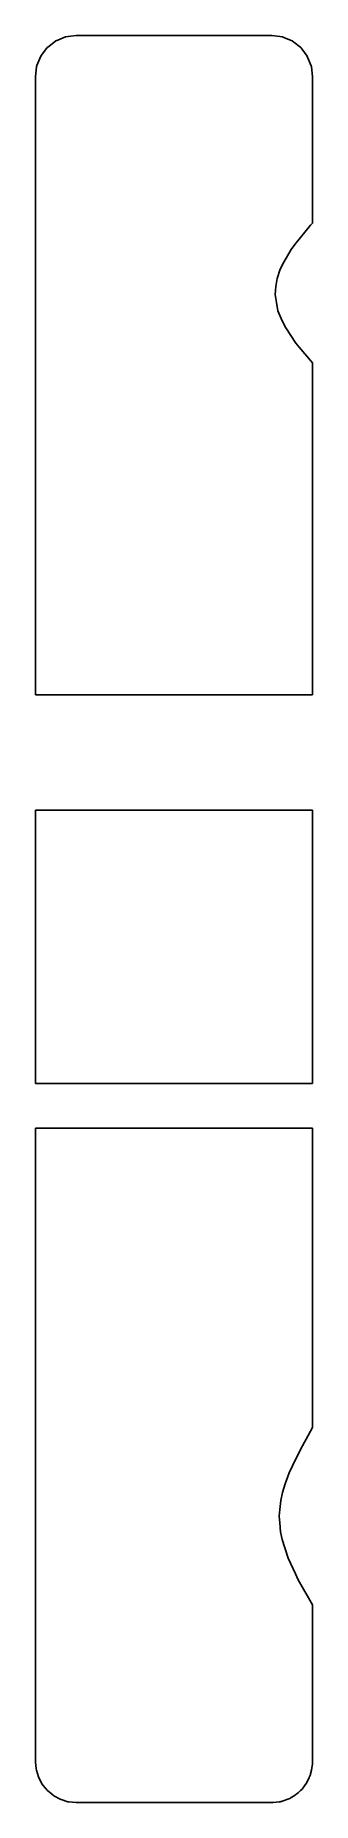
# Model space of a CAD drawing. Header units: metres. Extents: x 2.4 to 16, y -16 to 70.7.
import ezdxf

# ---------------------------------------------------------------- set-up
doc = ezdxf.new("R2010")
doc.units = ezdxf.units.M

msp = doc.modelspace()

# ---------------------------------------------------------------- linework, layer by layer
for p, q in [((3.056, 70.152), (3.4, 70.42)), ((3.4, 70.42), (3.501, 70.462)), ((3.501, 70.462), (3.882, 70.622)), ((3.882, 70.622), (4.002, 70.638)), ((4.002, 70.638), (4.4, 70.691)), ((4.4, 70.691), (6.686, 70.691)), ((6.686, 70.691), (14, 70.691)), ((14, 70.691), (14.123, 70.675)), ((14.123, 70.675), (14.518, 70.622)), ((14.518, 70.622), (14.627, 70.576)), ((14.627, 70.576), (15, 70.42)), ((15, 70.42), (15.083, 70.355)), ((15.083, 70.355), (15.414, 70.098)), ((2.477, 69.212), (2.668, 69.678)), ((2.668, 69.678), (2.704, 69.726)), ((2.704, 69.726), (2.986, 70.098)), ((2.986, 70.098), (3.056, 70.152)), ((15.414, 70.098), (15.465, 70.03)), ((15.465, 70.03), (15.732, 69.678)), ((15.732, 69.678), (15.754, 69.626)), ((15.754, 69.626), (15.932, 69.19)), ((2.4, 68.653), (2.465, 69.166)), ((2.4, 68.154), (2.4, 68.653)), ((2.465, 69.166), (2.468, 69.19)), ((2.468, 69.19), (2.477, 69.212)), ((15.932, 69.19), (15.935, 69.166)), ((15.935, 69.166), (16, 68.653)), ((16, 68.653), (16, 68.03)), ((2.4, 65.259), (2.4, 68.154)), ((16, 68.03), (16, 67.349)), ((16, 67.349), (16, 61.487)), ((2.4, 63.784), (2.4, 65.259)), ((2.4, 63.209), (2.4, 63.784)), ((2.4, 62.335), (2.4, 63.209)), ((2.4, 61.734), (2.4, 62.335)), ((2.4, 61.143), (2.4, 61.734)), ((2.4, 60.753), (2.4, 61.143)), ((2.4, 60.441), (2.4, 60.753)), ((15.902, 61.388), (15.132, 60.428)), ((16, 61.487), (15.902, 61.388)), ((2.4, 59.865), (2.4, 60.441)), ((2.4, 59.648), (2.4, 59.865)), ((14.951, 60.195), (14.582, 59.566)), ((15.132, 60.428), (14.951, 60.195)), ((2.4, 59.045), (2.4, 59.648)), ((2.4, 58.885), (2.4, 59.045)), ((14.414, 59.219), (14.258, 58.765)), ((14.582, 59.566), (14.414, 59.219)), ((2.4, 58.737), (2.4, 58.885)), ((2.4, 58.143), (2.4, 58.737)), ((2.4, 58.012), (2.4, 58.143)), ((14.193, 58.372), (14.16, 57.985)), ((14.258, 58.765), (14.193, 58.372)), ((2.4, 57.42), (2.4, 58.012)), ((2.4, 57.279), (2.4, 57.42)), ((2.4, 56.714), (2.4, 57.279)), ((14.16, 57.985), (14.225, 57.598)), ((14.225, 57.598), (14.297, 57.19)), ((2.4, 56.244), (2.4, 56.714)), ((14.297, 57.19), (14.512, 56.689)), ((14.512, 56.689), (14.68, 56.344)), ((14.68, 56.344), (15.177, 55.599)), ((2.4, 55.907), (2.4, 56.244)), ((2.4, 51.468), (2.4, 55.907)), ((15.177, 55.599), (15.333, 55.398)), ((15.333, 55.398), (16, 54.636)), ((16, 54.636), (16, 51.748)), ((2.4, 46.965), (2.4, 51.468)), ((16, 51.748), (16, 41.365)), ((16, 51.748), (16, 51.748)), ((2.4, 41.365), (2.4, 46.965)), ((2.4, 39.994), (2.4, 41.365)), ((16, 41.365), (16, 38.348)), ((2.4, 38.348), (2.4, 39.994)), ((7.139, 38.348), (2.4, 38.348)), ((16, 38.348), (7.139, 38.348)), ((2.4, 31.364), (2.4, 32.705)), ((2.4, 32.705), (11.261, 32.705)), ((11.261, 32.705), (16, 32.705)), ((16, 32.705), (16, 29.687)), ((2.4, 29.687), (2.4, 31.364)), ((2.4, 27.341), (2.4, 29.687)), ((16, 29.687), (16, 25.777)), ((2.4, 25.777), (2.4, 27.341)), ((2.4, 22.831), (2.4, 25.777)), ((16, 25.777), (16, 19.295)), ((16, 25.777), (16, 25.777)), ((2.4, 19.295), (2.4, 22.831)), ((12.579, 19.295), (2.4, 19.295)), ((16, 19.295), (12.579, 19.295)), ((2.4, 14.236), (2.4, 17.116)), ((2.4, 17.116), (5.821, 17.116)), ((5.821, 17.116), (16, 17.116)), ((16, 17.116), (16, 10.635)), ((16, 17.116), (16, 17.116)), ((2.4, 10.635), (2.4, 14.236)), ((2.4, 10.264), (2.4, 10.635)), ((16, 10.635), (16, 9.489)), ((2.4, 4.56), (2.4, 10.264)), ((16, 9.489), (16, 8.73)), ((16, 8.73), (16, 2.595)), ((2.4, -0.346), (2.4, 4.56)), ((15.688, 1.864), (15.427, 1.387)), ((16, 2.435), (15.688, 1.864)), ((16, 2.595), (16, 2.435)), ((15.427, 1.387), (15.016, 0.554)), ((14.856, 0.212), (14.653, -0.331)), ((15.016, 0.554), (14.856, 0.212)), ((2.4, -0.777), (2.4, -0.346)), ((2.4, -1.315), (2.4, -0.777)), ((14.529, -0.757), (14.438, -1.144)), ((14.653, -0.331), (14.529, -0.757)), ((2.4, -1.907), (2.4, -1.315)), ((14.394, -1.596), (14.364, -1.92)), ((14.438, -1.144), (14.394, -1.596)), ((2.4, -2.04), (2.4, -1.907)), ((2.4, -2.632), (2.4, -2.04)), ((14.364, -1.92), (14.382, -2.237)), ((14.382, -2.237), (14.429, -2.686)), ((2.4, -2.779), (2.4, -2.632)), ((2.4, -2.936), (2.4, -2.779)), ((2.4, -3.536), (2.4, -2.936)), ((14.429, -2.686), (14.503, -3.054)), ((14.503, -3.054), (14.628, -3.47)), ((2.4, -3.744), (2.4, -3.536)), ((2.4, -4.318), (2.4, -3.744)), ((2.4, -4.612), (2.4, -4.318)), ((14.628, -3.47), (14.797, -3.968)), ((14.797, -3.968), (15.153, -4.736)), ((2.4, -4.965), (2.4, -4.612)), ((2.4, -5.558), (2.4, -4.965)), ((15.153, -4.736), (15.296, -5.036)), ((15.296, -5.036), (16, -6.259)), ((2.4, -6.086), (2.4, -5.558)), ((2.4, -6.803), (2.4, -6.086)), ((2.4, -7.406), (2.4, -6.803)), ((16, -6.259), (16, -6.542)), ((16, -6.542), (16, -13.916)), ((2.4, -8.547), (2.4, -7.406)), ((2.4, -10.442), (2.4, -8.547)), ((2.4, -13.916), (2.4, -10.442)), ((2.401, -13.956), (2.4, -13.916)), ((2.444, -14.311), (2.401, -13.956)), ((2.45, -14.365), (2.444, -14.311)), ((2.551, -14.694), (2.45, -14.365)), ((2.573, -14.748), (2.551, -14.694)), ((15.851, -14.688), (15.827, -14.748)), ((15.872, -14.635), (15.851, -14.688)), ((15.888, -14.592), (15.872, -14.635)), ((15.895, -14.569), (15.888, -14.592)), ((15.899, -14.559), (15.895, -14.569)), ((15.9, -14.555), (15.899, -14.559)), ((15.901, -14.553), (15.9, -14.554)), ((15.9, -14.554), (15.9, -14.555)), ((15.95, -14.365), (15.901, -14.553)), ((15.901, -14.553), (15.901, -14.553)), ((15.901, -14.553), (15.901, -14.553)), ((15.99, -14.065), (15.95, -14.365)), ((15.998, -14.003), (15.99, -14.065)), ((15.999, -13.961), (15.998, -14.003)), ((16, -13.916), (15.999, -13.956)), ((15.999, -13.956), (15.999, -13.961)), ((15.999, -13.961), (15.999, -13.961)), ((2.741, -15.057), (2.573, -14.748)), ((2.771, -15.098), (2.741, -15.057)), ((2.993, -15.373), (2.771, -15.098)), ((3.267, -15.597), (2.993, -15.373)), ((3.305, -15.627), (3.267, -15.597)), ((15.182, -15.565), (15.095, -15.627)), ((15.219, -15.536), (15.182, -15.565)), ((15.311, -15.462), (15.219, -15.536)), ((15.346, -15.431), (15.311, -15.462)), ((15.354, -15.424), (15.346, -15.431)), ((15.355, -15.423), (15.354, -15.424)), ((15.356, -15.422), (15.355, -15.423)), ((15.407, -15.373), (15.356, -15.422)), ((15.465, -15.311), (15.407, -15.373)), ((15.466, -15.31), (15.465, -15.311)), ((15.465, -15.311), (15.465, -15.311)), ((15.469, -15.307), (15.466, -15.31)), ((15.48, -15.294), (15.469, -15.307)), ((15.511, -15.257), (15.48, -15.294)), ((15.565, -15.188), (15.511, -15.257)), ((15.596, -15.146), (15.565, -15.188)), ((15.638, -15.088), (15.596, -15.146)), ((15.654, -15.064), (15.638, -15.088)), ((15.659, -15.057), (15.654, -15.064)), ((15.66, -15.056), (15.659, -15.057)), ((15.661, -15.055), (15.66, -15.055)), ((15.66, -15.055), (15.66, -15.056)), ((15.827, -14.748), (15.661, -15.055)), ((15.661, -15.055), (15.661, -15.055)), ((15.661, -15.055), (15.661, -15.055)), ((3.617, -15.799), (3.305, -15.627)), ((3.659, -15.816), (3.617, -15.799)), ((4.001, -15.919), (3.659, -15.816)), ((4.044, -15.925), (4.001, -15.919)), ((4.4, -15.963), (4.044, -15.925)), ((5.202, -15.963), (4.4, -15.963)), ((14, -15.963), (5.202, -15.963)), ((14.015, -15.963), (14, -15.963)), ((14.017, -15.963), (14.015, -15.963)), ((14.069, -15.961), (14.017, -15.963)), ((14.356, -15.925), (14.069, -15.961)), ((14.399, -15.919), (14.356, -15.925)), ((14.445, -15.91), (14.399, -15.919)), ((14.465, -15.905), (14.445, -15.91)), ((14.474, -15.903), (14.465, -15.905)), ((14.477, -15.902), (14.474, -15.903)), ((14.479, -15.902), (14.477, -15.902)), ((14.741, -15.816), (14.479, -15.901)), ((14.479, -15.901), (14.479, -15.902)), ((14.479, -15.902), (14.479, -15.902)), ((14.783, -15.799), (14.741, -15.816)), ((14.876, -15.756), (14.783, -15.799)), ((14.925, -15.73), (14.876, -15.756)), ((14.942, -15.721), (14.925, -15.73)), ((14.947, -15.718), (14.942, -15.721)), ((14.948, -15.718), (14.947, -15.718)), ((14.949, -15.717), (14.948, -15.718)), ((15.095, -15.627), (14.949, -15.717)), ((14.949, -15.717), (14.949, -15.717))]:
    msp.add_line(p, q)

doc.saveas('drawing.dxf')
